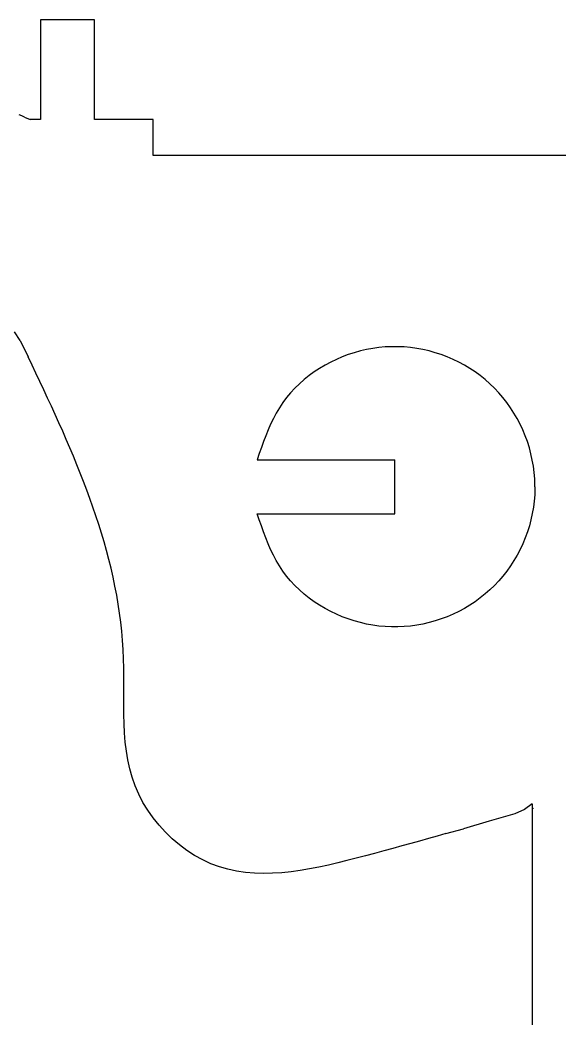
# Model space of a CAD drawing. Extents: x -3475 to 3475, y -2114 to 2114.
# Drawn here: x -2481 to -2194, y -1296 to -766 of the extents above; entities that cross this region are included whole.
import ezdxf

# ---------------------------------------------------------------- set-up
doc = ezdxf.new("R2010")
doc.units = 0
doc.header["$MEASUREMENT"] = 0
doc.layers.get('0').update_dxf_attribs({"linetype": 'CONTINUOUS'})

msp = doc.modelspace()

# ---------------------------------------------------------------- linework, layer by layer
for p, q in [((-2469.75, -765.65), (-2469.75, -818.54)), ((-2440.9, -765.65), (-2469.75, -765.65)), ((-2440.9, -818.54), (-2440.9, -765.65)), ((-2479.64, -816.64), (-2481.1, -816.01)), ((-2478.17, -817.28), (-2479.64, -816.64)), ((-2478.17, -817.28), (-2475.22, -818.54)), ((-2469.75, -818.54), (-2475.22, -818.54)), ((-2409.78, -818.54), (-2440.9, -818.54)), ((-2409.78, -837.77), (-2409.78, -818.54)), ((-2068.42, -837.77), (-2409.78, -837.77)), ((-2480.48, -936.07), (-2483.48, -931.53)), ((-2480.48, -936.07), (-2476.27, -944.8)), ((-2306.1, -943.6), (-2309.25, -944.79)), ((-2302.9, -942.56), (-2306.1, -943.6)), ((-2299.66, -941.66), (-2302.9, -942.56)), ((-2296.39, -940.91), (-2299.66, -941.66)), ((-2293.1, -940.3), (-2296.39, -940.91)), ((-2289.78, -939.84), (-2293.1, -940.3)), ((-2286.44, -939.53), (-2289.78, -939.84)), ((-2283.09, -939.38), (-2286.44, -939.53)), ((-2279.73, -939.37), (-2283.09, -939.38)), ((-2276.38, -939.53), (-2279.73, -939.37)), ((-2273.03, -939.84), (-2276.38, -939.53)), ((-2269.69, -940.29), (-2273.03, -939.84)), ((-2266.38, -940.9), (-2269.69, -940.29)), ((-2263.09, -941.66), (-2266.38, -940.9)), ((-2259.84, -942.56), (-2263.09, -941.66)), ((-2256.63, -943.6), (-2259.84, -942.56)), ((-2253.47, -944.79), (-2256.63, -943.6)), ((-2474.18, -949.17), (-2476.27, -944.8)), ((-2472.09, -953.54), (-2474.18, -949.17)), ((-2318.39, -949.16), (-2321.31, -950.89)), ((-2315.41, -947.57), (-2318.39, -949.16)), ((-2312.36, -946.11), (-2315.41, -947.57)), ((-2309.25, -944.79), (-2312.36, -946.11)), ((-2250.37, -946.11), (-2253.47, -944.79)), ((-2247.33, -947.58), (-2250.37, -946.11)), ((-2244.37, -949.18), (-2247.33, -947.58)), ((-2241.48, -950.91), (-2244.37, -949.18)), ((-2470.01, -957.92), (-2472.09, -953.54)), ((-2326.89, -954.73), (-2329.54, -956.83)), ((-2324.15, -952.75), (-2326.89, -954.73)), ((-2321.31, -950.89), (-2324.15, -952.75)), ((-2238.68, -952.78), (-2241.48, -950.91)), ((-2235.96, -954.77), (-2238.68, -952.78)), ((-2233.34, -956.88), (-2235.96, -954.77)), ((-2467.94, -962.3), (-2470.01, -957.92)), ((-2332.07, -959.05), (-2334.48, -961.38)), ((-2329.54, -956.83), (-2332.07, -959.05)), ((-2230.81, -959.11), (-2233.34, -956.88)), ((-2228.39, -961.45), (-2230.81, -959.11)), ((-2465.89, -966.68), (-2467.94, -962.3)), ((-2336.75, -963.83), (-2338.88, -966.38)), ((-2334.48, -961.38), (-2336.75, -963.83)), ((-2226.08, -963.89), (-2228.39, -961.45)), ((-2223.87, -966.44), (-2226.08, -963.89)), ((-2463.86, -971.08), (-2465.89, -966.68)), ((-2461.85, -975.48), (-2463.86, -971.08)), ((-2340.86, -969.04), (-2342.68, -971.8)), ((-2338.88, -966.38), (-2340.86, -969.04)), ((-2221.79, -969.09), (-2223.87, -966.44)), ((-2219.83, -971.82), (-2221.79, -969.09)), ((-2459.86, -979.89), (-2461.85, -975.48)), ((-2344.35, -974.64), (-2345.9, -977.57)), ((-2342.68, -971.8), (-2344.35, -974.64)), ((-2217.99, -974.65), (-2219.83, -971.82)), ((-2216.28, -977.55), (-2217.99, -974.65)), ((-2457.89, -984.31), (-2459.86, -979.89)), ((-2347.33, -980.57), (-2348.67, -983.62)), ((-2345.9, -977.57), (-2347.33, -980.57)), ((-2214.71, -980.53), (-2216.28, -977.55)), ((-2213.28, -983.59), (-2214.71, -980.53)), ((-2455.96, -988.74), (-2457.89, -984.31)), ((-2349.93, -986.73), (-2351.12, -989.87)), ((-2348.67, -983.62), (-2349.93, -986.73)), ((-2211.99, -986.7), (-2213.28, -983.59)), ((-2210.83, -989.87), (-2211.99, -986.7)), ((-2454.06, -993.19), (-2455.96, -988.74)), ((-2351.12, -989.87), (-2352.27, -993.05)), ((-2209.82, -993.09), (-2210.83, -989.87)), ((-2452.19, -997.65), (-2454.06, -993.19)), ((-2450.35, -1002.12), (-2452.19, -997.65)), ((-2353.38, -996.25), (-2354.48, -999.45)), ((-2352.27, -993.05), (-2353.38, -996.25)), ((-2208.95, -996.35), (-2209.82, -993.09)), ((-2208.23, -999.64), (-2208.95, -996.35)), ((-2448.56, -1006.6), (-2450.35, -1002.12)), ((-2354.48, -999.45), (-2281.36, -999.45)), ((-2281.36, -1028.3), (-2281.36, -999.45)), ((-2207.66, -1002.96), (-2208.23, -999.64)), ((-2207.23, -1006.3), (-2207.66, -1002.96)), ((-2446.8, -1011.11), (-2448.56, -1006.6)), ((-2206.96, -1009.65), (-2207.23, -1006.3)), ((-2445.09, -1015.63), (-2446.8, -1011.11)), ((-2206.84, -1013.01), (-2206.96, -1009.65)), ((-2206.85, -1013.88), (-2206.84, -1013.01)), ((-2443.43, -1020.16), (-2445.09, -1015.63)), ((-2206.96, -1018.1), (-2207.23, -1021.45)), ((-2206.84, -1014.74), (-2206.96, -1018.1)), ((-2206.85, -1013.88), (-2206.84, -1014.74)), ((-2441.82, -1024.72), (-2443.43, -1020.16)), ((-2207.23, -1021.45), (-2207.66, -1024.79)), ((-2440.25, -1029.3), (-2441.82, -1024.72)), ((-2438.75, -1033.9), (-2440.25, -1029.3)), ((-2354.48, -1028.3), (-2281.36, -1028.3)), ((-2353.38, -1031.51), (-2354.48, -1028.3)), ((-2208.23, -1028.11), (-2208.95, -1031.41)), ((-2207.66, -1024.79), (-2208.23, -1028.11)), ((-2437.3, -1038.51), (-2438.75, -1033.9)), ((-2352.27, -1034.7), (-2353.38, -1031.51)), ((-2351.12, -1037.88), (-2352.27, -1034.7)), ((-2209.82, -1034.66), (-2210.83, -1037.88)), ((-2208.95, -1031.41), (-2209.82, -1034.66)), ((-2435.92, -1043.15), (-2437.3, -1038.51)), ((-2349.93, -1041.02), (-2351.12, -1037.88)), ((-2210.83, -1037.88), (-2211.99, -1041.05)), ((-2434.61, -1047.81), (-2435.92, -1043.15)), ((-2348.67, -1044.13), (-2349.93, -1041.02)), ((-2347.33, -1047.19), (-2348.67, -1044.13)), ((-2213.28, -1044.17), (-2214.71, -1047.22)), ((-2211.99, -1041.05), (-2213.28, -1044.17)), ((-2433.37, -1052.48), (-2434.61, -1047.81)), ((-2345.9, -1050.18), (-2347.33, -1047.19)), ((-2344.35, -1053.11), (-2345.9, -1050.18)), ((-2216.28, -1050.2), (-2217.99, -1053.11)), ((-2214.71, -1047.22), (-2216.28, -1050.2)), ((-2432.2, -1057.18), (-2433.37, -1052.48)), ((-2342.68, -1055.96), (-2344.35, -1053.11)), ((-2340.86, -1058.71), (-2342.68, -1055.96)), ((-2219.83, -1055.93), (-2221.79, -1058.67)), ((-2217.99, -1053.11), (-2219.83, -1055.93)), ((-2431.11, -1061.9), (-2432.2, -1057.18)), ((-2338.88, -1061.37), (-2340.86, -1058.71)), ((-2336.75, -1063.92), (-2338.88, -1061.37)), ((-2223.87, -1061.31), (-2226.08, -1063.86)), ((-2221.79, -1058.67), (-2223.87, -1061.31)), ((-2430.11, -1066.64), (-2431.11, -1061.9)), ((-2429.19, -1071.41), (-2430.11, -1066.64)), ((-2334.48, -1066.37), (-2336.75, -1063.92)), ((-2332.07, -1068.7), (-2334.48, -1066.37)), ((-2228.39, -1066.3), (-2230.81, -1068.64)), ((-2226.08, -1063.86), (-2228.39, -1066.3)), ((-2428.37, -1076.19), (-2429.19, -1071.41)), ((-2329.54, -1070.92), (-2332.07, -1068.7)), ((-2326.89, -1073.02), (-2329.54, -1070.92)), ((-2233.34, -1070.87), (-2235.96, -1072.98)), ((-2230.81, -1068.64), (-2233.34, -1070.87)), ((-2427.64, -1080.99), (-2428.37, -1076.19)), ((-2324.15, -1075), (-2326.89, -1073.02)), ((-2321.31, -1076.86), (-2324.15, -1075)), ((-2318.39, -1078.59), (-2321.31, -1076.86)), ((-2241.48, -1076.84), (-2244.37, -1078.58)), ((-2238.68, -1074.97), (-2241.48, -1076.84)), ((-2235.96, -1072.98), (-2238.68, -1074.97)), ((-2427, -1085.82), (-2427.64, -1080.99)), ((-2315.41, -1080.18), (-2318.39, -1078.59)), ((-2312.36, -1081.64), (-2315.41, -1080.18)), ((-2309.25, -1082.97), (-2312.36, -1081.64)), ((-2250.37, -1081.64), (-2253.47, -1082.97)), ((-2247.33, -1080.18), (-2250.37, -1081.64)), ((-2244.37, -1078.58), (-2247.33, -1080.18)), ((-2426.48, -1090.67), (-2427, -1085.82)), ((-2306.1, -1084.15), (-2309.25, -1082.97)), ((-2302.9, -1085.19), (-2306.1, -1084.15)), ((-2299.66, -1086.09), (-2302.9, -1085.19)), ((-2296.39, -1086.85), (-2299.66, -1086.09)), ((-2293.1, -1087.45), (-2296.39, -1086.85)), ((-2289.78, -1087.91), (-2293.1, -1087.45)), ((-2269.69, -1087.46), (-2273.03, -1087.92)), ((-2266.38, -1086.85), (-2269.69, -1087.46)), ((-2263.09, -1086.1), (-2266.38, -1086.85)), ((-2259.84, -1085.2), (-2263.09, -1086.1)), ((-2256.63, -1084.15), (-2259.84, -1085.2)), ((-2253.47, -1082.97), (-2256.63, -1084.15)), ((-2426.05, -1095.54), (-2426.48, -1090.67)), ((-2286.44, -1088.22), (-2289.78, -1087.91)), ((-2283.09, -1088.38), (-2286.44, -1088.22)), ((-2279.73, -1088.38), (-2283.09, -1088.38)), ((-2276.38, -1088.22), (-2279.73, -1088.38)), ((-2273.03, -1087.92), (-2276.38, -1088.22)), ((-2425.74, -1100.44), (-2426.05, -1095.54)), ((-2425.54, -1105.35), (-2425.74, -1100.44)), ((-2425.44, -1110.29), (-2425.54, -1105.35)), ((-2425.42, -1115.23), (-2425.44, -1110.29)), ((-2425.43, -1120.18), (-2425.42, -1115.23)), ((-2425.45, -1125.13), (-2425.43, -1120.18)), ((-2425.45, -1130.07), (-2425.45, -1125.13)), ((-2425.4, -1134.99), (-2425.45, -1130.07)), ((-2425.26, -1139.89), (-2425.4, -1134.99)), ((-2425.01, -1144.76), (-2425.26, -1139.89)), ((-2424.61, -1149.58), (-2425.01, -1144.76)), ((-2424.04, -1154.36), (-2424.61, -1149.58)), ((-2423.26, -1159.09), (-2424.04, -1154.36)), ((-2422.24, -1163.75), (-2423.26, -1159.09)), ((-2420.96, -1168.35), (-2422.24, -1163.75)), ((-2419.37, -1172.87), (-2420.96, -1168.35)), ((-2417.46, -1177.31), (-2419.37, -1172.87)), ((-2415.2, -1181.65), (-2417.46, -1177.31)), ((-2412.64, -1185.87), (-2415.2, -1181.65)), ((-2208.27, -1182.43), (-2212.46, -1185.39)), ((-2208.27, -1182.43), (-2208.27, -1759.11)), ((-2409.77, -1189.95), (-2412.64, -1185.87)), ((-2217.46, -1187.76), (-2231.13, -1191.72)), ((-2212.46, -1185.39), (-2217.46, -1187.76)), ((-2207.63, -1184.9), (-2208.27, -1185.09)), ((-2406.64, -1193.85), (-2409.77, -1189.95)), ((-2403.26, -1197.55), (-2406.64, -1193.85)), ((-2231.13, -1191.72), (-2244.9, -1195.67)), ((-2399.66, -1201.04), (-2403.26, -1197.55)), ((-2254.15, -1198.3), (-2258.8, -1199.61)), ((-2254.15, -1198.3), (-2244.9, -1195.67)), ((-2395.85, -1204.28), (-2399.66, -1201.04)), ((-2391.87, -1207.25), (-2395.85, -1204.28)), ((-2272.89, -1203.55), (-2277.64, -1204.86)), ((-2268.17, -1202.24), (-2272.89, -1203.55)), ((-2263.48, -1200.93), (-2268.17, -1202.24)), ((-2258.8, -1199.61), (-2263.48, -1200.93)), ((-2387.73, -1209.92), (-2391.87, -1207.25)), ((-2383.45, -1212.28), (-2387.73, -1209.92)), ((-2292.06, -1208.77), (-2296.93, -1210.07)), ((-2287.22, -1207.47), (-2292.06, -1208.77)), ((-2282.42, -1206.16), (-2287.22, -1207.47)), ((-2277.64, -1204.86), (-2282.42, -1206.16)), ((-2379.07, -1214.29), (-2383.45, -1212.28)), ((-2374.6, -1215.94), (-2379.07, -1214.29)), ((-2316.67, -1215.02), (-2321.64, -1216.09)), ((-2311.71, -1213.86), (-2316.67, -1215.02)), ((-2306.76, -1212.63), (-2311.71, -1213.86)), ((-2301.83, -1211.36), (-2306.76, -1212.63)), ((-2296.93, -1210.07), (-2301.83, -1211.36)), ((-2370.04, -1217.25), (-2374.6, -1215.94)), ((-2365.42, -1218.23), (-2370.04, -1217.25)), ((-2360.72, -1218.92), (-2365.42, -1218.23)), ((-2355.97, -1219.32), (-2360.72, -1218.92)), ((-2351.16, -1219.46), (-2355.97, -1219.32)), ((-2346.31, -1219.37), (-2351.16, -1219.46)), ((-2341.42, -1219.06), (-2346.31, -1219.37)), ((-2336.51, -1218.56), (-2341.42, -1219.06)), ((-2331.56, -1217.88), (-2336.51, -1218.56)), ((-2326.61, -1217.05), (-2331.56, -1217.88)), ((-2321.64, -1216.09), (-2326.61, -1217.05))]:
    msp.add_line(p, q)

doc.saveas('drawing.dxf')
